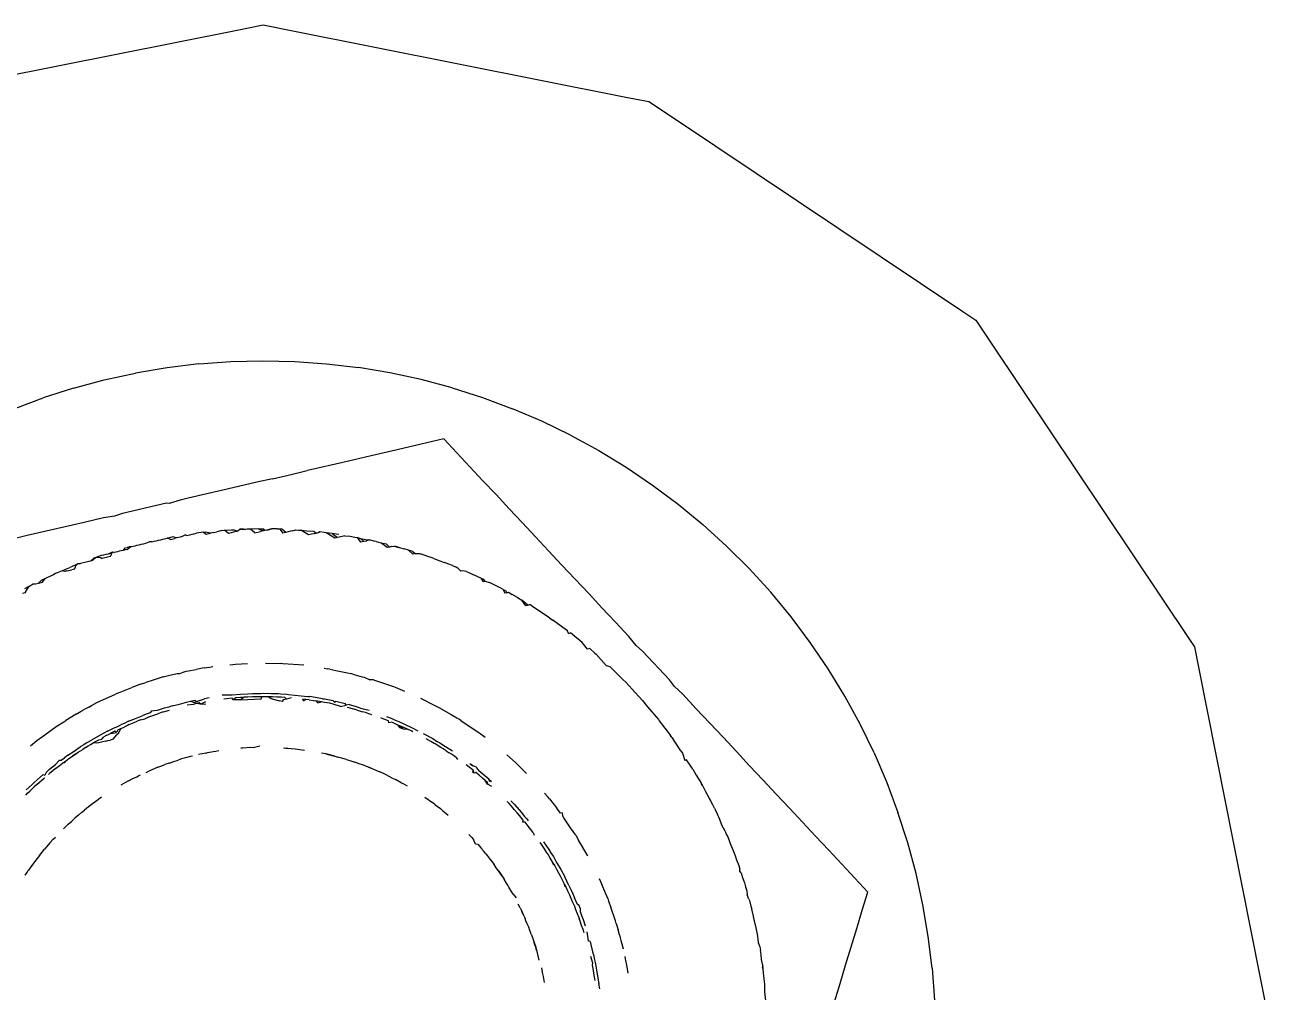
# Model space of a CAD drawing. Header units: millimetres. Extents: x 21 to 5427, y 20 to 4028.
# Drawn here: x 3271.84 to 3290.38, y 1678.9 to 1693.29 of the extents above; entities that cross this region are included whole.
import ezdxf

# ---------------------------------------------------------------- set-up
doc = ezdxf.new("R2010")
doc.units = ezdxf.units.MM

msp = doc.modelspace()

# ---------------------------------------------------------------- linework, layer by layer
for p, q in [((3274.97, 1693.212), (3275.383, 1693.294)), ((3275.383, 1693.294), (3275.796, 1693.212)), ((3269.985, 1692.22), (3274.97, 1693.212)), ((3275.796, 1693.212), (3280.781, 1692.22)), ((3280.781, 1692.22), (3281.123, 1692.152)), ((3281.123, 1692.152), (3281.502, 1691.899)), ((3281.502, 1691.899), (3285.782, 1689.04)), ((3285.782, 1689.04), (3285.99, 1688.901)), ((3285.99, 1688.901), (3286.228, 1688.543)), ((3286.228, 1688.543), (3289.168, 1684.144)), ((3274.424, 1688.248), (3273.952, 1688.191)), ((3274.424, 1688.248), (3274.899, 1688.282)), ((3274.899, 1688.282), (3275.375, 1688.294)), ((3275.375, 1688.294), (3275.851, 1688.283)), ((3275.851, 1688.283), (3276.325, 1688.249)), ((3276.325, 1688.249), (3276.798, 1688.193)), ((3273.017, 1688.01), (3273.482, 1688.112)), ((3273.952, 1688.191), (3273.482, 1688.112)), ((3277.267, 1688.115), (3276.798, 1688.193)), ((3277.733, 1688.014), (3277.267, 1688.115)), ((3272.558, 1687.887), (3272.105, 1687.741)), ((3272.558, 1687.887), (3273.017, 1688.01)), ((3278.193, 1687.891), (3277.733, 1688.014)), ((3278.193, 1687.891), (3278.646, 1687.747)), ((3271.659, 1687.575), (3272.105, 1687.741)), ((3278.646, 1687.747), (3279.092, 1687.581)), ((3279.53, 1687.394), (3279.092, 1687.581)), ((3279.958, 1687.186), (3279.53, 1687.394)), ((3278.071, 1687.132), (3277.734, 1687.054)), ((3278.458, 1686.718), (3278.071, 1687.132)), ((3279.958, 1687.186), (3280.376, 1686.958)), ((3277.376, 1686.97), (3276.99, 1686.881)), ((3277.734, 1687.054), (3277.376, 1686.97)), ((3280.376, 1686.958), (3280.783, 1686.711)), ((3276.566, 1686.782), (3276.087, 1686.671)), ((3276.99, 1686.881), (3276.566, 1686.782)), ((3275.52, 1686.539), (3275.818, 1686.608)), ((3275.818, 1686.608), (3276.036, 1686.659)), ((3276.087, 1686.671), (3276.036, 1686.659)), ((3278.653, 1686.509), (3278.458, 1686.718)), ((3280.783, 1686.711), (3281.177, 1686.445)), ((3275.182, 1686.461), (3274.78, 1686.367)), ((3275.289, 1686.485), (3275.182, 1686.461)), ((3275.52, 1686.539), (3275.289, 1686.485)), ((3278.847, 1686.303), (3278.653, 1686.509)), ((3281.177, 1686.445), (3281.558, 1686.16)), ((3274.144, 1686.219), (3273.982, 1686.17)), ((3274.267, 1686.248), (3274.144, 1686.219)), ((3274.542, 1686.312), (3274.267, 1686.248)), ((3274.717, 1686.353), (3274.542, 1686.312)), ((3274.78, 1686.367), (3274.717, 1686.353)), ((3279.043, 1686.092), (3278.847, 1686.303)), ((3273.287, 1686.02), (3273.167, 1685.981)), ((3273.944, 1686.173), (3273.287, 1686.02)), ((3273.982, 1686.17), (3273.944, 1686.173)), ((3279.237, 1685.885), (3279.043, 1686.092)), ((3281.558, 1686.16), (3281.925, 1685.857)), ((3272.719, 1685.888), (3272.435, 1685.822)), ((3273.003, 1685.954), (3272.719, 1685.888)), ((3273.167, 1685.981), (3273.003, 1685.954)), ((3279.436, 1685.673), (3279.237, 1685.885)), ((3281.925, 1685.857), (3282.278, 1685.537)), ((3271.869, 1685.691), (3271.587, 1685.625)), ((3272.152, 1685.756), (3271.869, 1685.691)), ((3272.435, 1685.822), (3272.152, 1685.756)), ((3273.886, 1685.637), (3273.953, 1685.656)), ((3273.985, 1685.66), (3273.953, 1685.656)), ((3274, 1685.635), (3273.953, 1685.656)), ((3274.039, 1685.672), (3273.985, 1685.66)), ((3274, 1685.635), (3274.062, 1685.65)), ((3274.091, 1685.657), (3274.039, 1685.672)), ((3274.091, 1685.657), (3274.062, 1685.65)), ((3274.12, 1685.663), (3274.091, 1685.657)), ((3274.148, 1685.67), (3274.12, 1685.663)), ((3274.174, 1685.676), (3274.148, 1685.67)), ((3274.223, 1685.704), (3274.174, 1685.676)), ((3274.223, 1685.704), (3274.247, 1685.693)), ((3274.247, 1685.693), (3274.289, 1685.702)), ((3274.289, 1685.702), (3274.325, 1685.711)), ((3274.325, 1685.711), (3274.388, 1685.726)), ((3274.325, 1685.711), (3274.355, 1685.718)), ((3274.355, 1685.718), (3274.388, 1685.726)), ((3274.46, 1685.736), (3274.388, 1685.726)), ((3274.494, 1685.741), (3274.46, 1685.736)), ((3274.494, 1685.741), (3274.524, 1685.745)), ((3274.494, 1685.741), (3274.532, 1685.713)), ((3274.595, 1685.727), (3274.524, 1685.745)), ((3274.532, 1685.713), (3274.595, 1685.727)), ((3274.623, 1685.734), (3274.595, 1685.727)), ((3274.649, 1685.74), (3274.623, 1685.734)), ((3274.649, 1685.74), (3274.694, 1685.75)), ((3274.767, 1685.769), (3274.694, 1685.75)), ((3274.767, 1685.769), (3274.806, 1685.772)), ((3274.806, 1685.772), (3274.91, 1685.778)), ((3274.863, 1685.725), (3274.806, 1685.772)), ((3274.903, 1685.734), (3274.863, 1685.725)), ((3274.94, 1685.743), (3274.903, 1685.734)), ((3274.91, 1685.778), (3274.946, 1685.776)), ((3275.006, 1685.758), (3274.94, 1685.743)), ((3274.946, 1685.776), (3275.006, 1685.758)), ((3275.04, 1685.786), (3275.006, 1685.758)), ((3275.09, 1685.788), (3275.04, 1685.786)), ((3275.04, 1685.786), (3275.116, 1685.784)), ((3275.116, 1685.784), (3275.09, 1685.788)), ((3275.141, 1685.79), (3275.116, 1685.784)), ((3275.192, 1685.79), (3275.141, 1685.79)), ((3275.314, 1685.794), (3275.192, 1685.79)), ((3275.259, 1685.734), (3275.192, 1685.79)), ((3275.259, 1685.734), (3275.341, 1685.753)), ((3275.314, 1685.794), (3275.374, 1685.794)), ((3275.314, 1685.794), (3275.376, 1685.761)), ((3275.407, 1685.769), (3275.341, 1685.753)), ((3275.407, 1685.769), (3275.374, 1685.794)), ((3275.407, 1685.769), (3275.376, 1685.761)), ((3275.435, 1685.775), (3275.407, 1685.769)), ((3275.503, 1685.791), (3275.435, 1685.775)), ((3275.435, 1685.775), (3275.477, 1685.785)), ((3275.477, 1685.785), (3275.503, 1685.791)), ((3275.541, 1685.791), (3275.503, 1685.791)), ((3275.588, 1685.791), (3275.541, 1685.791)), ((3275.657, 1685.789), (3275.588, 1685.791)), ((3275.588, 1685.791), (3275.629, 1685.789)), ((3275.629, 1685.789), (3275.675, 1685.73)), ((3275.718, 1685.74), (3275.657, 1685.789)), ((3275.718, 1685.74), (3275.675, 1685.73)), ((3275.755, 1685.749), (3275.718, 1685.74)), ((3275.815, 1685.763), (3275.755, 1685.749)), ((3275.788, 1685.756), (3275.755, 1685.749)), ((3275.815, 1685.763), (3275.788, 1685.756)), ((3275.815, 1685.763), (3275.862, 1685.779)), ((3275.862, 1685.779), (3275.909, 1685.775)), ((3275.909, 1685.775), (3275.941, 1685.773)), ((3275.941, 1685.773), (3276.031, 1685.765)), ((3276.058, 1685.701), (3275.941, 1685.773)), ((3276.031, 1685.765), (3276.135, 1685.756)), ((3276.102, 1685.711), (3276.058, 1685.701)), ((3276.14, 1685.72), (3276.102, 1685.711)), ((3276.135, 1685.756), (3276.172, 1685.727)), ((3276.172, 1685.727), (3276.14, 1685.72)), ((3276.172, 1685.727), (3276.224, 1685.747)), ((3276.198, 1685.733), (3276.172, 1685.727)), ((3276.224, 1685.747), (3276.198, 1685.733)), ((3276.287, 1685.737), (3276.224, 1685.747)), ((3276.318, 1685.733), (3276.287, 1685.737)), ((3276.407, 1685.724), (3276.318, 1685.733)), ((3276.447, 1685.655), (3276.318, 1685.733)), ((3276.466, 1685.714), (3276.407, 1685.724)), ((3276.407, 1685.724), (3276.49, 1685.665)), ((3276.49, 1685.665), (3276.447, 1685.655)), ((3276.505, 1685.71), (3276.466, 1685.714)), ((3276.556, 1685.68), (3276.49, 1685.665)), ((3276.597, 1685.69), (3276.556, 1685.68)), ((3276.597, 1685.69), (3276.678, 1685.681)), ((3276.678, 1685.681), (3276.744, 1685.669)), ((3276.744, 1685.669), (3276.785, 1685.662)), ((3276.785, 1685.662), (3276.832, 1685.651)), ((3276.837, 1685.593), (3276.785, 1685.662)), ((3276.832, 1685.651), (3276.862, 1685.646)), ((3276.878, 1685.602), (3276.832, 1685.651)), ((3276.862, 1685.646), (3276.91, 1685.635)), ((3279.63, 1685.465), (3279.436, 1685.673)), ((3273.239, 1685.458), (3273.213, 1685.452)), ((3273.267, 1685.465), (3273.239, 1685.458)), ((3273.296, 1685.472), (3273.267, 1685.465)), ((3273.296, 1685.472), (3273.328, 1685.512)), ((3273.325, 1685.479), (3273.296, 1685.472)), ((3273.356, 1685.486), (3273.325, 1685.479)), ((3273.328, 1685.512), (3273.356, 1685.513)), ((3273.41, 1685.53), (3273.356, 1685.513)), ((3273.356, 1685.486), (3273.41, 1685.53)), ((3273.41, 1685.53), (3273.447, 1685.535)), ((3273.447, 1685.535), (3273.474, 1685.541)), ((3273.474, 1685.541), (3273.503, 1685.548)), ((3273.503, 1685.548), (3273.534, 1685.555)), ((3273.534, 1685.555), (3273.567, 1685.562)), ((3273.567, 1685.562), (3273.6, 1685.57)), ((3273.6, 1685.57), (3273.635, 1685.578)), ((3273.635, 1685.578), (3273.685, 1685.599)), ((3273.722, 1685.599), (3273.685, 1685.599)), ((3273.722, 1685.599), (3273.757, 1685.607)), ((3273.757, 1685.607), (3273.791, 1685.615)), ((3273.791, 1685.615), (3273.824, 1685.622)), ((3273.824, 1685.622), (3273.856, 1685.63)), ((3273.856, 1685.63), (3273.886, 1685.637)), ((3276.878, 1685.602), (3276.837, 1685.593)), ((3276.912, 1685.61), (3276.878, 1685.602)), ((3276.91, 1685.635), (3276.947, 1685.629)), ((3276.947, 1685.629), (3276.912, 1685.61)), ((3276.947, 1685.629), (3276.973, 1685.629)), ((3276.973, 1685.629), (3277.036, 1685.608)), ((3277.063, 1685.604), (3277.036, 1685.608)), ((3277.063, 1685.604), (3277.135, 1685.585)), ((3277.135, 1685.585), (3277.213, 1685.567)), ((3277.226, 1685.513), (3277.135, 1685.585)), ((3277.213, 1685.567), (3277.263, 1685.522)), ((3277.263, 1685.522), (3277.226, 1685.513)), ((3277.292, 1685.528), (3277.263, 1685.522)), ((3277.292, 1685.528), (3277.338, 1685.535)), ((3277.406, 1685.515), (3277.338, 1685.535)), ((3277.338, 1685.535), (3277.379, 1685.522)), ((3277.379, 1685.522), (3277.406, 1685.515)), ((3277.406, 1685.515), (3277.478, 1685.496)), ((3277.546, 1685.474), (3277.478, 1685.496)), ((3277.611, 1685.456), (3277.546, 1685.474)), ((3277.546, 1685.474), (3277.61, 1685.416)), ((3279.829, 1685.252), (3279.63, 1685.465)), ((3282.278, 1685.537), (3282.615, 1685.201)), ((3272.603, 1685.26), (3272.63, 1685.276)), ((3272.63, 1685.276), (3272.664, 1685.279)), ((3272.784, 1685.307), (3272.664, 1685.279)), ((3272.812, 1685.313), (3272.784, 1685.307)), ((3272.868, 1685.36), (3272.812, 1685.313)), ((3272.843, 1685.32), (3272.812, 1685.313)), ((3272.843, 1685.32), (3272.896, 1685.37)), ((3272.868, 1685.36), (3272.896, 1685.37)), ((3272.896, 1685.37), (3272.976, 1685.402)), ((3272.896, 1685.37), (3272.958, 1685.366)), ((3272.958, 1685.366), (3272.984, 1685.353)), ((3272.976, 1685.402), (3273.008, 1685.405)), ((3273.024, 1685.362), (3272.984, 1685.353)), ((3273.008, 1685.405), (3273.046, 1685.414)), ((3273.065, 1685.372), (3273.024, 1685.362)), ((3273.046, 1685.414), (3273.079, 1685.421)), ((3273.108, 1685.382), (3273.065, 1685.372)), ((3273.079, 1685.421), (3273.138, 1685.45)), ((3273.079, 1685.421), (3273.118, 1685.43)), ((3273.108, 1685.382), (3273.138, 1685.45)), ((3273.118, 1685.43), (3273.138, 1685.45)), ((3273.138, 1685.45), (3273.163, 1685.441)), ((3273.213, 1685.452), (3273.163, 1685.441)), ((3277.642, 1685.423), (3277.61, 1685.416)), ((3277.611, 1685.456), (3277.642, 1685.423)), ((3277.642, 1685.423), (3277.709, 1685.423)), ((3277.709, 1685.423), (3277.739, 1685.414)), ((3277.83, 1685.382), (3277.739, 1685.414)), ((3277.88, 1685.366), (3277.83, 1685.382)), ((3277.919, 1685.351), (3277.88, 1685.366)), ((3277.919, 1685.351), (3277.959, 1685.337)), ((3277.959, 1685.337), (3277.998, 1685.323)), ((3277.998, 1685.323), (3278.025, 1685.31)), ((3278.025, 1685.31), (3278.074, 1685.293)), ((3278.104, 1685.282), (3278.074, 1685.293)), ((3278.146, 1685.267), (3278.104, 1685.282)), ((3272.137, 1685.055), (3272.25, 1685.107)), ((3272.25, 1685.107), (3272.291, 1685.132)), ((3272.291, 1685.132), (3272.341, 1685.149)), ((3272.387, 1685.169), (3272.341, 1685.149)), ((3272.387, 1685.169), (3272.454, 1685.199)), ((3272.429, 1685.159), (3272.387, 1685.169)), ((3272.461, 1685.167), (3272.429, 1685.159)), ((3272.454, 1685.199), (3272.503, 1685.217)), ((3272.461, 1685.167), (3272.533, 1685.183)), ((3272.529, 1685.229), (3272.503, 1685.217)), ((3272.603, 1685.26), (3272.529, 1685.229)), ((3272.573, 1685.193), (3272.533, 1685.183)), ((3272.573, 1685.193), (3272.603, 1685.26)), ((3278.198, 1685.245), (3278.146, 1685.267)), ((3278.198, 1685.245), (3278.253, 1685.223)), ((3278.278, 1685.209), (3278.253, 1685.223)), ((3278.324, 1685.162), (3278.278, 1685.209)), ((3278.35, 1685.168), (3278.324, 1685.162)), ((3278.408, 1685.157), (3278.35, 1685.168)), ((3278.408, 1685.157), (3278.454, 1685.136)), ((3278.454, 1685.136), (3278.504, 1685.114)), ((3278.621, 1685.058), (3278.504, 1685.114)), ((3280.025, 1685.042), (3279.829, 1685.252)), ((3282.935, 1684.849), (3282.615, 1685.201)), ((3271.893, 1684.932), (3271.831, 1684.9)), ((3271.841, 1684.839), (3271.893, 1684.932)), ((3271.893, 1684.932), (3271.959, 1684.972)), ((3271.959, 1684.972), (3271.995, 1684.976)), ((3271.995, 1684.976), (3272.038, 1684.986)), ((3272.038, 1684.986), (3272.084, 1685.029)), ((3272.038, 1684.986), (3272.096, 1684.999)), ((3272.084, 1685.029), (3272.137, 1685.055)), ((3272.096, 1684.999), (3272.137, 1685.055)), ((3278.665, 1685.038), (3278.621, 1685.058)), ((3278.621, 1685.058), (3278.655, 1685.006)), ((3278.683, 1685.013), (3278.655, 1685.006)), ((3278.683, 1685.013), (3278.665, 1685.038)), ((3278.683, 1685.013), (3278.751, 1684.995)), ((3278.839, 1684.949), (3278.751, 1684.995)), ((3278.918, 1684.909), (3278.839, 1684.949)), ((3278.955, 1684.888), (3278.918, 1684.909)), ((3280.226, 1684.828), (3280.025, 1685.042)), ((3271.841, 1684.839), (3271.799, 1684.829)), ((3278.955, 1684.888), (3278.994, 1684.868)), ((3278.955, 1684.888), (3278.978, 1684.835)), ((3279.007, 1684.842), (3278.978, 1684.835)), ((3278.994, 1684.868), (3279.007, 1684.842)), ((3279.007, 1684.842), (3279.033, 1684.851)), ((3279.033, 1684.851), (3279.085, 1684.816)), ((3279.166, 1684.77), (3279.085, 1684.816)), ((3279.166, 1684.77), (3279.231, 1684.732)), ((3279.323, 1684.654), (3279.231, 1684.732)), ((3279.292, 1684.647), (3279.231, 1684.732)), ((3280.423, 1684.617), (3280.226, 1684.828)), ((3283.239, 1684.482), (3282.935, 1684.849)), ((3279.323, 1684.654), (3279.292, 1684.647)), ((3279.323, 1684.654), (3279.351, 1684.664)), ((3279.408, 1684.622), (3279.351, 1684.664)), ((3279.464, 1684.587), (3279.408, 1684.622)), ((3279.561, 1684.521), (3279.464, 1684.587)), ((3280.623, 1684.403), (3280.423, 1684.617)), ((3279.645, 1684.466), (3279.561, 1684.521)), ((3279.645, 1684.466), (3279.691, 1684.433)), ((3279.645, 1684.466), (3279.667, 1684.449)), ((3279.667, 1684.449), (3279.691, 1684.433)), ((3279.789, 1684.362), (3279.691, 1684.433)), ((3279.875, 1684.3), (3279.789, 1684.362)), ((3280.824, 1684.188), (3280.623, 1684.403)), ((3283.524, 1684.101), (3283.239, 1684.482)), ((3279.912, 1684.272), (3279.875, 1684.3)), ((3279.926, 1684.235), (3279.912, 1684.272)), ((3279.926, 1684.235), (3279.956, 1684.245)), ((3280.018, 1684.189), (3279.956, 1684.245)), ((3280.099, 1684.126), (3280.018, 1684.189)), ((3280.932, 1684.057), (3280.824, 1684.188)), ((3280.128, 1684.103), (3280.099, 1684.126)), ((3280.211, 1684.003), (3280.128, 1684.103)), ((3280.242, 1684.013), (3280.211, 1684.003)), ((3280.242, 1684.013), (3280.317, 1683.943)), ((3280.932, 1684.057), (3281.025, 1683.973)), ((3281.427, 1683.543), (3281.025, 1683.973)), ((3283.791, 1683.707), (3283.524, 1684.101)), ((3289.168, 1684.144), (3289.241, 1684.034)), ((3289.241, 1684.034), (3289.301, 1683.734)), ((3275.417, 1683.791), (3275.635, 1683.788)), ((3275.672, 1683.785), (3275.635, 1683.788)), ((3280.317, 1683.943), (3280.336, 1683.925)), ((3280.336, 1683.925), (3280.485, 1683.758)), ((3273.891, 1683.588), (3273.992, 1683.613)), ((3273.992, 1683.613), (3274.099, 1683.639)), ((3274.099, 1683.639), (3274.139, 1683.638)), ((3274.139, 1683.638), (3274.189, 1683.661)), ((3274.189, 1683.661), (3274.233, 1683.672)), ((3274.233, 1683.672), (3274.27, 1683.679)), ((3274.27, 1683.679), (3274.384, 1683.7)), ((3274.503, 1683.721), (3274.384, 1683.7)), ((3274.503, 1683.721), (3274.58, 1683.735)), ((3274.58, 1683.735), (3274.633, 1683.741)), ((3274.887, 1683.77), (3274.93, 1683.775)), ((3274.93, 1683.775), (3274.968, 1683.777)), ((3274.968, 1683.777), (3275.148, 1683.786)), ((3275.984, 1683.761), (3275.672, 1683.785)), ((3276.291, 1683.717), (3276.335, 1683.711)), ((3276.373, 1683.703), (3276.335, 1683.711)), ((3276.373, 1683.703), (3276.464, 1683.684)), ((3276.464, 1683.684), (3276.636, 1683.648)), ((3276.636, 1683.648), (3276.681, 1683.639)), ((3276.717, 1683.629), (3276.681, 1683.639)), ((3276.717, 1683.629), (3276.857, 1683.59)), ((3280.485, 1683.758), (3280.539, 1683.741)), ((3280.539, 1683.741), (3280.734, 1683.549)), ((3284.039, 1683.301), (3283.791, 1683.707)), ((3289.301, 1683.734), (3290.383, 1678.294)), ((3273.226, 1683.353), (3273.426, 1683.431)), ((3273.468, 1683.448), (3273.426, 1683.431)), ((3273.555, 1683.481), (3273.468, 1683.448)), ((3273.555, 1683.481), (3273.635, 1683.507)), ((3273.759, 1683.546), (3273.635, 1683.507)), ((3273.891, 1683.588), (3273.759, 1683.546)), ((3276.857, 1683.59), (3276.886, 1683.582)), ((3276.886, 1683.582), (3276.968, 1683.547)), ((3277.02, 1683.545), (3276.968, 1683.547)), ((3277.056, 1683.532), (3277.02, 1683.545)), ((3277.223, 1683.474), (3277.056, 1683.532)), ((3277.324, 1683.439), (3277.223, 1683.474)), ((3277.353, 1683.429), (3277.324, 1683.439)), ((3277.491, 1683.371), (3277.353, 1683.429)), ((3280.734, 1683.549), (3280.78, 1683.509)), ((3280.923, 1683.35), (3280.78, 1683.509)), ((3281.504, 1683.445), (3281.427, 1683.543)), ((3281.628, 1683.329), (3281.504, 1683.445)), ((3272.906, 1683.205), (3273.181, 1683.333)), ((3273.226, 1683.353), (3273.181, 1683.333)), ((3274.301, 1683.225), (3274.362, 1683.24)), ((3274.362, 1683.24), (3274.391, 1683.22)), ((3274.391, 1683.22), (3274.508, 1683.262)), ((3274.578, 1683.279), (3274.508, 1683.262)), ((3274.773, 1683.323), (3274.92, 1683.323)), ((3274.835, 1683.263), (3274.794, 1683.259)), ((3274.921, 1683.273), (3274.835, 1683.263)), ((3274.92, 1683.323), (3275.044, 1683.333)), ((3274.932, 1683.249), (3274.921, 1683.273)), ((3274.972, 1683.277), (3274.932, 1683.249)), ((3275.045, 1683.249), (3274.932, 1683.249)), ((3275.045, 1683.282), (3274.972, 1683.277)), ((3275.044, 1683.333), (3275.154, 1683.336)), ((3275.103, 1683.286), (3275.045, 1683.249)), ((3275.074, 1683.284), (3275.045, 1683.282)), ((3275.045, 1683.249), (3275.351, 1683.264)), ((3275.103, 1683.286), (3275.074, 1683.284)), ((3275.155, 1683.289), (3275.103, 1683.286)), ((3275.129, 1683.287), (3275.103, 1683.286)), ((3275.155, 1683.289), (3275.129, 1683.287)), ((3275.154, 1683.336), (3275.224, 1683.34)), ((3275.221, 1683.291), (3275.155, 1683.289)), ((3275.286, 1683.293), (3275.221, 1683.291)), ((3275.224, 1683.34), (3275.265, 1683.343)), ((3275.265, 1683.343), (3275.342, 1683.342)), ((3275.337, 1683.294), (3275.286, 1683.293)), ((3275.363, 1683.29), (3275.337, 1683.294)), ((3275.342, 1683.342), (3275.389, 1683.344)), ((3275.351, 1683.264), (3275.363, 1683.29)), ((3275.395, 1683.293), (3275.363, 1683.29)), ((3275.389, 1683.344), (3275.499, 1683.34)), ((3275.468, 1683.293), (3275.395, 1683.293)), ((3275.52, 1683.292), (3275.468, 1683.293)), ((3275.468, 1683.293), (3275.5, 1683.266)), ((3275.499, 1683.34), (3275.609, 1683.339)), ((3275.5, 1683.266), (3275.619, 1683.234)), ((3275.586, 1683.289), (3275.52, 1683.292)), ((3275.614, 1683.288), (3275.586, 1683.289)), ((3275.609, 1683.339), (3275.637, 1683.335)), ((3275.651, 1683.287), (3275.614, 1683.288)), ((3275.663, 1683.224), (3275.619, 1683.234)), ((3275.637, 1683.335), (3275.734, 1683.332)), ((3275.702, 1683.284), (3275.651, 1683.287)), ((3275.678, 1683.247), (3275.663, 1683.224)), ((3275.73, 1683.259), (3275.678, 1683.247)), ((3275.73, 1683.259), (3275.702, 1683.284)), ((3275.8, 1683.276), (3275.73, 1683.259)), ((3275.734, 1683.332), (3275.76, 1683.326)), ((3275.76, 1683.326), (3275.945, 1683.309)), ((3275.945, 1683.309), (3276.047, 1683.295)), ((3276.015, 1683.254), (3275.97, 1683.259)), ((3275.982, 1683.234), (3275.97, 1683.259)), ((3275.982, 1683.234), (3276.015, 1683.254)), ((3276.066, 1683.247), (3276.015, 1683.254)), ((3276.047, 1683.295), (3276.077, 1683.296)), ((3276.066, 1683.247), (3276.131, 1683.237)), ((3276.265, 1683.263), (3276.077, 1683.296)), ((3276.131, 1683.237), (3276.167, 1683.232)), ((3276.195, 1683.228), (3276.167, 1683.232)), ((3276.167, 1683.232), (3276.197, 1683.201)), ((3276.265, 1683.263), (3276.294, 1683.261)), ((3276.294, 1683.261), (3276.416, 1683.237)), ((3276.447, 1683.208), (3276.416, 1683.237)), ((3277.723, 1683.27), (3277.936, 1683.164)), ((3280.923, 1683.35), (3281.029, 1683.238)), ((3281.029, 1683.238), (3281.104, 1683.144)), ((3281.828, 1683.115), (3281.628, 1683.329)), ((3284.268, 1682.884), (3284.039, 1683.301)), ((3272.597, 1683.036), (3272.672, 1683.077)), ((3272.672, 1683.077), (3272.717, 1683.102)), ((3272.785, 1683.139), (3272.717, 1683.102)), ((3272.785, 1683.139), (3272.826, 1683.161)), ((3272.826, 1683.161), (3272.906, 1683.205)), ((3273.698, 1683.054), (3273.64, 1683.032)), ((3273.712, 1683.077), (3273.698, 1683.054)), ((3273.802, 1683.088), (3273.712, 1683.077)), ((3273.786, 1683.031), (3273.85, 1683.053)), ((3273.907, 1683.123), (3273.802, 1683.088)), ((3273.899, 1683.069), (3273.85, 1683.053)), ((3273.899, 1683.069), (3273.986, 1683.094)), ((3273.977, 1683.138), (3273.907, 1683.123)), ((3274.026, 1683.158), (3273.977, 1683.138)), ((3274.026, 1683.158), (3274.134, 1683.184)), ((3274.134, 1683.184), (3274.203, 1683.203)), ((3274.203, 1683.203), (3274.24, 1683.213)), ((3274.24, 1683.213), (3274.301, 1683.225)), ((3274.344, 1683.176), (3274.25, 1683.169)), ((3274.301, 1683.225), (3274.352, 1683.206)), ((3274.379, 1683.192), (3274.344, 1683.176)), ((3274.352, 1683.206), (3274.391, 1683.22)), ((3274.43, 1683.202), (3274.379, 1683.192)), ((3274.454, 1683.183), (3274.379, 1683.192)), ((3274.454, 1683.183), (3274.43, 1683.202)), ((3274.521, 1683.218), (3274.454, 1683.183)), ((3274.454, 1683.183), (3274.529, 1683.188)), ((3276.246, 1683.219), (3276.195, 1683.228)), ((3276.197, 1683.201), (3276.246, 1683.219)), ((3276.295, 1683.206), (3276.246, 1683.219)), ((3276.375, 1683.195), (3276.295, 1683.206)), ((3276.425, 1683.184), (3276.375, 1683.195)), ((3276.53, 1683.147), (3276.425, 1683.184)), ((3276.447, 1683.208), (3276.465, 1683.225)), ((3276.465, 1683.225), (3276.604, 1683.191)), ((3276.53, 1683.147), (3276.617, 1683.168)), ((3276.617, 1683.168), (3276.604, 1683.191)), ((3276.66, 1683.178), (3276.617, 1683.168)), ((3276.73, 1683.109), (3276.635, 1683.134)), ((3276.66, 1683.178), (3276.751, 1683.155)), ((3276.755, 1683.102), (3276.73, 1683.109)), ((3276.78, 1683.095), (3276.73, 1683.109)), ((3276.751, 1683.155), (3276.852, 1683.116)), ((3276.78, 1683.095), (3276.755, 1683.102)), ((3276.78, 1683.095), (3276.832, 1683.079)), ((3276.832, 1683.079), (3276.862, 1683.07)), ((3276.852, 1683.116), (3276.959, 1683.092)), ((3276.905, 1683.057), (3276.862, 1683.07)), ((3276.954, 1683.041), (3276.905, 1683.057)), ((3277.936, 1683.164), (3277.994, 1683.135)), ((3277.994, 1683.135), (3278.178, 1683.028)), ((3281.104, 1683.144), (3281.265, 1682.955)), ((3282.027, 1682.902), (3281.828, 1683.115)), ((3272.299, 1682.848), (3272.412, 1682.919)), ((3272.412, 1682.919), (3272.442, 1682.938)), ((3272.597, 1683.036), (3272.442, 1682.938)), ((3273.194, 1682.842), (3273.263, 1682.877)), ((3273.32, 1682.902), (3273.263, 1682.877)), ((3273.377, 1682.928), (3273.32, 1682.902)), ((3273.338, 1682.857), (3273.385, 1682.878)), ((3273.362, 1682.867), (3273.338, 1682.857)), ((3273.385, 1682.878), (3273.362, 1682.867)), ((3273.377, 1682.928), (3273.455, 1682.958)), ((3273.385, 1682.878), (3273.46, 1682.908)), ((3273.455, 1682.958), (3273.479, 1682.968)), ((3273.46, 1682.908), (3273.506, 1682.928)), ((3273.479, 1682.968), (3273.581, 1683.011)), ((3273.554, 1682.947), (3273.506, 1682.928)), ((3273.554, 1682.947), (3273.62, 1682.962)), ((3273.64, 1683.032), (3273.581, 1683.011)), ((3273.62, 1682.962), (3273.677, 1682.994)), ((3273.677, 1682.994), (3273.725, 1683.011)), ((3273.725, 1683.011), (3273.786, 1683.031)), ((3276.997, 1683.026), (3276.954, 1683.041)), ((3277.179, 1682.96), (3277.132, 1682.978)), ((3277.249, 1682.933), (3277.179, 1682.96)), ((3277.215, 1682.998), (3277.286, 1682.972)), ((3277.252, 1682.906), (3277.249, 1682.933)), ((3277.296, 1682.913), (3277.252, 1682.906)), ((3277.286, 1682.972), (3277.344, 1682.946)), ((3277.356, 1682.887), (3277.296, 1682.913)), ((3277.344, 1682.946), (3277.401, 1682.923)), ((3277.388, 1682.869), (3277.356, 1682.887)), ((3277.417, 1682.862), (3277.388, 1682.869)), ((3277.388, 1682.869), (3277.408, 1682.834)), ((3277.401, 1682.923), (3277.485, 1682.883)), ((3277.464, 1682.841), (3277.417, 1682.862)), ((3277.464, 1682.813), (3277.417, 1682.862)), ((3277.485, 1682.883), (3277.601, 1682.831)), ((3278.178, 1683.028), (3278.264, 1682.978)), ((3278.264, 1682.978), (3278.299, 1682.958)), ((3278.33, 1682.936), (3278.299, 1682.958)), ((3278.33, 1682.936), (3278.591, 1682.761)), ((3281.265, 1682.955), (3281.277, 1682.932)), ((3281.277, 1682.932), (3281.442, 1682.714)), ((3282.226, 1682.689), (3282.027, 1682.902)), ((3284.476, 1682.456), (3284.268, 1682.884)), ((3272.013, 1682.641), (3272.096, 1682.701)), ((3272.096, 1682.701), (3272.187, 1682.767)), ((3272.187, 1682.767), (3272.224, 1682.794)), ((3272.224, 1682.794), (3272.299, 1682.848)), ((3272.955, 1682.722), (3272.828, 1682.647)), ((3273.011, 1682.75), (3272.955, 1682.722)), ((3272.978, 1682.663), (3273.011, 1682.695)), ((3273.065, 1682.781), (3273.011, 1682.75)), ((3273.056, 1682.72), (3273.011, 1682.695)), ((3273.056, 1682.72), (3273.08, 1682.732)), ((3273.065, 1682.781), (3273.165, 1682.828)), ((3273.08, 1682.732), (3273.115, 1682.749)), ((3273.173, 1682.779), (3273.115, 1682.749)), ((3273.115, 1682.749), (3273.146, 1682.752)), ((3273.146, 1682.752), (3273.199, 1682.763)), ((3273.15, 1682.66), (3273.201, 1682.726)), ((3273.165, 1682.828), (3273.194, 1682.842)), ((3273.199, 1682.763), (3273.173, 1682.779)), ((3273.219, 1682.802), (3273.199, 1682.763)), ((3273.227, 1682.746), (3273.201, 1682.726)), ((3273.219, 1682.802), (3273.262, 1682.821)), ((3273.227, 1682.746), (3273.262, 1682.821)), ((3273.262, 1682.821), (3273.301, 1682.833)), ((3273.301, 1682.833), (3273.338, 1682.857)), ((3277.408, 1682.834), (3277.464, 1682.813)), ((3277.527, 1682.811), (3277.464, 1682.841)), ((3277.464, 1682.813), (3277.527, 1682.811)), ((3277.582, 1682.784), (3277.527, 1682.811)), ((3277.61, 1682.77), (3277.582, 1682.784)), ((3277.601, 1682.831), (3277.683, 1682.787)), ((3277.761, 1682.746), (3277.905, 1682.669)), ((3278.591, 1682.761), (3278.683, 1682.691)), ((3281.462, 1682.687), (3281.442, 1682.714)), ((3281.462, 1682.687), (3281.486, 1682.661)), ((3282.425, 1682.477), (3282.226, 1682.689)), ((3271.916, 1682.56), (3272.013, 1682.641)), ((3272.568, 1682.483), (3272.59, 1682.499)), ((3272.59, 1682.499), (3272.659, 1682.546)), ((3272.713, 1682.578), (3272.659, 1682.546)), ((3272.661, 1682.487), (3272.696, 1682.51)), ((3272.739, 1682.538), (3272.696, 1682.51)), ((3272.764, 1682.612), (3272.713, 1682.578)), ((3272.739, 1682.538), (3272.778, 1682.561)), ((3272.764, 1682.612), (3272.828, 1682.647)), ((3272.778, 1682.561), (3272.812, 1682.581)), ((3272.812, 1682.581), (3272.852, 1682.606)), ((3272.852, 1682.606), (3272.896, 1682.632)), ((3272.895, 1682.601), (3272.852, 1682.606)), ((3272.934, 1682.609), (3272.895, 1682.601)), ((3272.896, 1682.632), (3272.933, 1682.652)), ((3272.933, 1682.652), (3272.978, 1682.663)), ((3272.993, 1682.623), (3272.934, 1682.609)), ((3273.038, 1682.634), (3272.993, 1682.623)), ((3273.038, 1682.634), (3273.069, 1682.641)), ((3273.069, 1682.641), (3273.105, 1682.649)), ((3273.15, 1682.66), (3273.105, 1682.649)), ((3274.678, 1682.485), (3274.719, 1682.491)), ((3275.049, 1682.531), (3275.075, 1682.533)), ((3275.075, 1682.533), (3275.198, 1682.54)), ((3275.198, 1682.54), (3275.233, 1682.537)), ((3275.233, 1682.537), (3275.331, 1682.56)), ((3275.684, 1682.533), (3275.721, 1682.53)), ((3275.721, 1682.53), (3275.749, 1682.527)), ((3275.749, 1682.527), (3275.859, 1682.517)), ((3275.859, 1682.517), (3275.994, 1682.5)), ((3277.879, 1682.626), (3277.805, 1682.668)), ((3277.904, 1682.612), (3277.879, 1682.626)), ((3277.926, 1682.599), (3277.904, 1682.612)), ((3277.949, 1682.586), (3277.904, 1682.612)), ((3277.905, 1682.669), (3277.963, 1682.633)), ((3277.949, 1682.586), (3277.926, 1682.599)), ((3278.003, 1682.551), (3277.949, 1682.586)), ((3277.98, 1682.566), (3277.949, 1682.586)), ((3277.963, 1682.633), (3278.012, 1682.606)), ((3278.003, 1682.551), (3277.98, 1682.566)), ((3278.026, 1682.538), (3278.003, 1682.551)), ((3278.012, 1682.606), (3278.093, 1682.554)), ((3278.06, 1682.517), (3278.026, 1682.538)), ((3278.104, 1682.489), (3278.06, 1682.517)), ((3278.093, 1682.554), (3278.198, 1682.487)), ((3278.104, 1682.489), (3278.148, 1682.46)), ((3281.522, 1682.6), (3281.486, 1682.661)), ((3281.6, 1682.489), (3281.522, 1682.6)), ((3281.6, 1682.489), (3281.624, 1682.454)), ((3272.289, 1682.282), (3272.348, 1682.35)), ((3272.348, 1682.35), (3272.375, 1682.35)), ((3272.375, 1682.35), (3272.426, 1682.385)), ((3272.395, 1682.303), (3272.437, 1682.334)), ((3272.421, 1682.308), (3272.395, 1682.303)), ((3272.437, 1682.334), (3272.421, 1682.308)), ((3272.476, 1682.423), (3272.426, 1682.385)), ((3272.437, 1682.334), (3272.491, 1682.372)), ((3272.476, 1682.423), (3272.568, 1682.483)), ((3272.491, 1682.372), (3272.544, 1682.409)), ((3272.544, 1682.409), (3272.586, 1682.438)), ((3272.565, 1682.424), (3272.544, 1682.409)), ((3272.586, 1682.438), (3272.565, 1682.424)), ((3272.586, 1682.438), (3272.629, 1682.466)), ((3272.629, 1682.466), (3272.661, 1682.487)), ((3273.982, 1682.305), (3273.92, 1682.284)), ((3273.982, 1682.305), (3274.051, 1682.33)), ((3274.051, 1682.33), (3274.114, 1682.35)), ((3274.168, 1682.367), (3274.114, 1682.35)), ((3274.227, 1682.382), (3274.168, 1682.367)), ((3274.302, 1682.404), (3274.227, 1682.382)), ((3274.327, 1682.408), (3274.302, 1682.404)), ((3274.529, 1682.454), (3274.421, 1682.434)), ((3274.529, 1682.454), (3274.557, 1682.463)), ((3274.557, 1682.463), (3274.638, 1682.477)), ((3274.638, 1682.477), (3274.678, 1682.485)), ((3276.312, 1682.441), (3276.247, 1682.453)), ((3276.312, 1682.441), (3276.345, 1682.433)), ((3276.375, 1682.427), (3276.312, 1682.441)), ((3276.345, 1682.433), (3276.375, 1682.427)), ((3276.375, 1682.427), (3276.403, 1682.417)), ((3276.446, 1682.407), (3276.375, 1682.427)), ((3276.403, 1682.417), (3276.446, 1682.407)), ((3276.446, 1682.407), (3276.494, 1682.396)), ((3276.568, 1682.374), (3276.494, 1682.396)), ((3276.62, 1682.36), (3276.568, 1682.374)), ((3276.62, 1682.36), (3276.671, 1682.342)), ((3276.671, 1682.342), (3276.715, 1682.328)), ((3276.715, 1682.328), (3276.744, 1682.32)), ((3276.811, 1682.295), (3276.744, 1682.32)), ((3278.183, 1682.436), (3278.148, 1682.46)), ((3278.213, 1682.416), (3278.183, 1682.436)), ((3278.255, 1682.387), (3278.213, 1682.416)), ((3278.255, 1682.387), (3278.276, 1682.361)), ((3279.006, 1682.428), (3279.136, 1682.314)), ((3279.232, 1682.219), (3279.136, 1682.314)), ((3281.624, 1682.454), (3281.656, 1682.346)), ((3281.681, 1682.352), (3281.656, 1682.346)), ((3281.749, 1682.26), (3281.681, 1682.352)), ((3282.622, 1682.265), (3282.425, 1682.477)), ((3284.476, 1682.456), (3284.664, 1682.018)), ((3271.972, 1682.014), (3272.105, 1682.135)), ((3272.105, 1682.135), (3272.132, 1682.125)), ((3272.149, 1682.165), (3272.132, 1682.125)), ((3272.149, 1682.165), (3272.201, 1682.215)), ((3272.187, 1682.138), (3272.208, 1682.154)), ((3272.201, 1682.215), (3272.289, 1682.282)), ((3272.251, 1682.191), (3272.208, 1682.154)), ((3272.291, 1682.223), (3272.251, 1682.191)), ((3272.291, 1682.223), (3272.343, 1682.263)), ((3272.343, 1682.263), (3272.395, 1682.303)), ((3273.551, 1682.128), (3273.524, 1682.116)), ((3273.639, 1682.166), (3273.677, 1682.186)), ((3273.76, 1682.22), (3273.677, 1682.186)), ((3273.815, 1682.244), (3273.76, 1682.22)), ((3273.815, 1682.244), (3273.859, 1682.26)), ((3273.859, 1682.26), (3273.92, 1682.284)), ((3276.875, 1682.273), (3276.811, 1682.295)), ((3276.92, 1682.256), (3276.875, 1682.273)), ((3276.95, 1682.243), (3276.92, 1682.256)), ((3276.99, 1682.229), (3276.92, 1682.256)), ((3276.95, 1682.243), (3276.99, 1682.229)), ((3276.99, 1682.229), (3277.058, 1682.198)), ((3277.058, 1682.198), (3277.117, 1682.174)), ((3277.172, 1682.148), (3277.117, 1682.174)), ((3277.212, 1682.13), (3277.172, 1682.148)), ((3277.303, 1682.083), (3277.212, 1682.13)), ((3278.448, 1682.243), (3278.402, 1682.279)), ((3278.506, 1682.199), (3278.448, 1682.243)), ((3278.456, 1682.3), (3278.477, 1682.285)), ((3278.456, 1682.3), (3278.503, 1682.264)), ((3278.503, 1682.264), (3278.477, 1682.285)), ((3278.502, 1682.172), (3278.506, 1682.199)), ((3278.524, 1682.153), (3278.502, 1682.172)), ((3278.549, 1682.249), (3278.503, 1682.264)), ((3278.524, 1682.153), (3278.506, 1682.199)), ((3278.546, 1682.166), (3278.524, 1682.153)), ((3278.597, 1682.124), (3278.546, 1682.166)), ((3278.549, 1682.249), (3278.575, 1682.208)), ((3278.575, 1682.208), (3278.593, 1682.189)), ((3278.742, 1682.065), (3278.593, 1682.189)), ((3278.647, 1682.082), (3278.597, 1682.124)), ((3279.232, 1682.219), (3279.3, 1682.151)), ((3281.777, 1682.215), (3281.749, 1682.26)), ((3281.777, 1682.215), (3281.828, 1682.127)), ((3281.828, 1682.127), (3281.871, 1682.054)), ((3282.82, 1682.055), (3282.622, 1682.265)), ((3271.941, 1681.989), (3271.853, 1681.905)), ((3271.939, 1681.917), (3271.975, 1681.952)), ((3271.941, 1681.989), (3271.972, 1682.014)), ((3272.012, 1681.987), (3271.975, 1681.952)), ((3272.012, 1681.987), (3272.125, 1682.086)), ((3273.332, 1682.016), (3273.265, 1681.978)), ((3273.378, 1682.04), (3273.332, 1682.016)), ((3273.378, 1682.04), (3273.44, 1682.074)), ((3273.44, 1682.074), (3273.499, 1682.102)), ((3273.499, 1682.102), (3273.524, 1682.116)), ((3277.303, 1682.083), (3277.353, 1682.06)), ((3277.437, 1682.012), (3277.353, 1682.06)), ((3277.437, 1682.012), (3277.461, 1682.001)), ((3277.493, 1681.983), (3277.461, 1682.001)), ((3277.531, 1681.96), (3277.493, 1681.983)), ((3278.685, 1682.048), (3278.647, 1682.082)), ((3278.722, 1681.994), (3278.685, 1682.048)), ((3278.685, 1682.048), (3278.713, 1682.024)), ((3278.713, 1682.024), (3278.722, 1681.994)), ((3278.787, 1681.955), (3278.722, 1681.994)), ((3278.742, 1682.065), (3278.779, 1682.03)), ((3278.754, 1682.024), (3278.742, 1682.065)), ((3281.871, 1682.054), (3281.889, 1682.025)), ((3281.889, 1682.025), (3281.92, 1681.97)), ((3281.904, 1681.998), (3281.889, 1682.025)), ((3281.92, 1681.97), (3281.904, 1681.998)), ((3281.92, 1681.97), (3281.967, 1681.883)), ((3283.016, 1681.844), (3282.82, 1682.055)), ((3284.664, 1682.018), (3284.83, 1681.572)), ((3271.848, 1681.829), (3271.88, 1681.861)), ((3271.88, 1681.861), (3271.909, 1681.886)), ((3271.909, 1681.886), (3271.939, 1681.917)), ((3272.975, 1681.796), (3272.89, 1681.736)), ((3277.785, 1681.799), (3277.901, 1681.718)), ((3279.567, 1681.86), (3279.62, 1681.801)), ((3279.643, 1681.772), (3279.62, 1681.801)), ((3279.643, 1681.772), (3279.751, 1681.632)), ((3281.967, 1681.883), (3282.021, 1681.784)), ((3282.021, 1681.784), (3282.055, 1681.72)), ((3282.04, 1681.747), (3282.021, 1681.784)), ((3282.055, 1681.72), (3282.04, 1681.747)), ((3283.213, 1681.634), (3283.016, 1681.844)), ((3272.683, 1681.576), (3272.633, 1681.532)), ((3272.683, 1681.576), (3272.72, 1681.606)), ((3272.779, 1681.653), (3272.72, 1681.606)), ((3272.746, 1681.626), (3272.72, 1681.606)), ((3272.779, 1681.653), (3272.746, 1681.626)), ((3272.84, 1681.697), (3272.779, 1681.653)), ((3272.89, 1681.736), (3272.84, 1681.697)), ((3277.943, 1681.684), (3277.901, 1681.718)), ((3277.943, 1681.684), (3278.02, 1681.627)), ((3278.056, 1681.596), (3278.02, 1681.627)), ((3278.056, 1681.596), (3278.107, 1681.556)), ((3279.041, 1681.702), (3279.013, 1681.732)), ((3279.076, 1681.665), (3279.041, 1681.702)), ((3279.067, 1681.744), (3279.115, 1681.692)), ((3279.119, 1681.616), (3279.076, 1681.665)), ((3279.115, 1681.692), (3279.225, 1681.572)), ((3279.163, 1681.567), (3279.119, 1681.616)), ((3279.18, 1681.547), (3279.163, 1681.567)), ((3279.197, 1681.527), (3279.163, 1681.567)), ((3279.225, 1681.572), (3279.268, 1681.517)), ((3279.79, 1681.581), (3279.751, 1681.632)), ((3279.809, 1681.558), (3279.79, 1681.581)), ((3279.833, 1681.563), (3279.809, 1681.558)), ((3279.833, 1681.563), (3279.836, 1681.523)), ((3282.072, 1681.683), (3282.055, 1681.72)), ((3282.097, 1681.634), (3282.072, 1681.683)), ((3282.097, 1681.634), (3282.144, 1681.54)), ((3283.408, 1681.425), (3283.213, 1681.634)), ((3284.976, 1681.119), (3284.83, 1681.572)), ((3272.409, 1681.326), (3272.48, 1681.398)), ((3272.48, 1681.398), (3272.531, 1681.442)), ((3272.577, 1681.486), (3272.531, 1681.442)), ((3272.531, 1681.442), (3272.559, 1681.467)), ((3272.559, 1681.467), (3272.577, 1681.486)), ((3272.633, 1681.532), (3272.577, 1681.486)), ((3278.107, 1681.556), (3278.136, 1681.528)), ((3279.197, 1681.527), (3279.18, 1681.547)), ((3279.253, 1681.458), (3279.197, 1681.527)), ((3279.248, 1681.427), (3279.253, 1681.458)), ((3279.28, 1681.426), (3279.248, 1681.427)), ((3279.268, 1681.517), (3279.304, 1681.476)), ((3279.312, 1681.386), (3279.28, 1681.426)), ((3279.304, 1681.476), (3279.325, 1681.445)), ((3279.399, 1681.272), (3279.312, 1681.386)), ((3279.857, 1681.492), (3279.836, 1681.523)), ((3279.886, 1681.447), (3279.857, 1681.492)), ((3279.957, 1681.344), (3279.886, 1681.447)), ((3282.162, 1681.501), (3282.144, 1681.54)), ((3282.18, 1681.465), (3282.162, 1681.501)), ((3282.208, 1681.382), (3282.18, 1681.465)), ((3282.258, 1681.29), (3282.208, 1681.382)), ((3283.604, 1681.216), (3283.408, 1681.425)), ((3272.256, 1681.172), (3272.288, 1681.204)), ((3278.487, 1681.197), (3278.443, 1681.24)), ((3278.487, 1681.197), (3278.519, 1681.159)), ((3279.399, 1681.272), (3279.415, 1681.234)), ((3280.033, 1681.231), (3279.957, 1681.344)), ((3280.033, 1681.231), (3280.076, 1681.158)), ((3282.258, 1681.29), (3282.275, 1681.249)), ((3282.275, 1681.249), (3282.295, 1681.206)), ((3282.295, 1681.206), (3282.327, 1681.125)), ((3283.799, 1681.008), (3283.604, 1681.216)), ((3272.091, 1680.98), (3272.126, 1681.024)), ((3272.16, 1681.062), (3272.126, 1681.024)), ((3272.206, 1681.117), (3272.16, 1681.062)), ((3272.256, 1681.172), (3272.206, 1681.117)), ((3278.544, 1681.097), (3278.519, 1681.159)), ((3278.58, 1681.094), (3278.544, 1681.097)), ((3278.58, 1681.094), (3278.62, 1681.046)), ((3278.62, 1681.046), (3278.66, 1681)), ((3279.528, 1681.091), (3279.505, 1681.123)), ((3279.569, 1681.028), (3279.528, 1681.091)), ((3279.555, 1681.135), (3279.635, 1681.018)), ((3279.6, 1680.981), (3279.569, 1681.028)), ((3279.635, 1681.018), (3279.669, 1680.961)), ((3280.212, 1680.927), (3280.076, 1681.158)), ((3282.327, 1681.125), (3282.342, 1681.084)), ((3282.342, 1681.084), (3282.363, 1681.037)), ((3282.363, 1681.037), (3282.381, 1680.99)), ((3283.993, 1680.8), (3283.799, 1681.008)), ((3285.099, 1680.66), (3284.976, 1681.119)), ((3272.016, 1680.884), (3271.964, 1680.818)), ((3272.05, 1680.931), (3272.016, 1680.884)), ((3272.05, 1680.931), (3272.071, 1680.956)), ((3272.071, 1680.956), (3272.091, 1680.98)), ((3278.695, 1680.957), (3278.66, 1681)), ((3278.695, 1680.957), (3278.717, 1680.928)), ((3278.717, 1680.928), (3278.747, 1680.892)), ((3278.747, 1680.892), (3278.783, 1680.842)), ((3278.783, 1680.842), (3278.82, 1680.794)), ((3279.627, 1680.938), (3279.6, 1680.981)), ((3279.65, 1680.9), (3279.627, 1680.938)), ((3279.695, 1680.825), (3279.65, 1680.9)), ((3279.669, 1680.961), (3279.701, 1680.913)), ((3279.7, 1680.799), (3279.695, 1680.825)), ((3279.721, 1680.781), (3279.695, 1680.825)), ((3279.701, 1680.913), (3279.738, 1680.845)), ((3279.738, 1680.845), (3279.757, 1680.813)), ((3282.381, 1680.99), (3282.4, 1680.942)), ((3282.4, 1680.942), (3282.428, 1680.864)), ((3282.428, 1680.864), (3282.459, 1680.781)), ((3271.839, 1680.637), (3271.862, 1680.674)), ((3271.862, 1680.674), (3271.883, 1680.705)), ((3271.905, 1680.733), (3271.883, 1680.705)), ((3271.924, 1680.76), (3271.905, 1680.733)), ((3271.964, 1680.818), (3271.924, 1680.76)), ((3271.945, 1680.787), (3271.924, 1680.76)), ((3271.964, 1680.818), (3271.945, 1680.787)), ((3278.851, 1680.748), (3278.82, 1680.794)), ((3278.885, 1680.702), (3278.851, 1680.748)), ((3278.885, 1680.702), (3278.9, 1680.68)), ((3278.917, 1680.652), (3278.885, 1680.702)), ((3278.9, 1680.68), (3278.917, 1680.652)), ((3278.937, 1680.622), (3278.9, 1680.68)), ((3278.917, 1680.652), (3278.937, 1680.622)), ((3279.721, 1680.781), (3279.7, 1680.799)), ((3279.752, 1680.723), (3279.721, 1680.781)), ((3279.784, 1680.666), (3279.752, 1680.723)), ((3279.757, 1680.813), (3279.811, 1680.722)), ((3279.809, 1680.621), (3279.784, 1680.666)), ((3279.811, 1680.722), (3279.839, 1680.666)), ((3279.839, 1680.666), (3279.87, 1680.612)), ((3282.459, 1680.781), (3282.477, 1680.727)), ((3282.478, 1680.698), (3282.477, 1680.727)), ((3282.495, 1680.674), (3282.478, 1680.698)), ((3282.495, 1680.674), (3282.518, 1680.601)), ((3284.187, 1680.592), (3283.993, 1680.8)), ((3285.201, 1680.195), (3285.099, 1680.66)), ((3278.937, 1680.622), (3278.968, 1680.577)), ((3279.003, 1680.518), (3278.968, 1680.577)), ((3279.021, 1680.488), (3279.003, 1680.518)), ((3279.04, 1680.459), (3279.021, 1680.488)), ((3279.055, 1680.434), (3279.04, 1680.459)), ((3279.828, 1680.583), (3279.809, 1680.621)), ((3279.868, 1680.504), (3279.828, 1680.583)), ((3279.87, 1680.475), (3279.868, 1680.504)), ((3279.891, 1680.458), (3279.868, 1680.504)), ((3279.932, 1680.481), (3279.87, 1680.612)), ((3279.891, 1680.458), (3279.87, 1680.475)), ((3279.918, 1680.399), (3279.891, 1680.458)), ((3279.932, 1680.481), (3279.967, 1680.414)), ((3280.382, 1680.586), (3280.42, 1680.496)), ((3280.509, 1680.288), (3280.42, 1680.496)), ((3282.518, 1680.601), (3282.529, 1680.563)), ((3282.529, 1680.563), (3282.545, 1680.521)), ((3282.545, 1680.521), (3282.561, 1680.462)), ((3282.561, 1680.462), (3282.58, 1680.404)), ((3284.381, 1680.385), (3284.187, 1680.592)), ((3279.101, 1680.352), (3279.055, 1680.434)), ((3279.101, 1680.352), (3279.149, 1680.299)), ((3279.946, 1680.339), (3279.918, 1680.399)), ((3279.956, 1680.315), (3279.946, 1680.339)), ((3279.967, 1680.292), (3279.946, 1680.339)), ((3279.967, 1680.292), (3279.956, 1680.315)), ((3279.967, 1680.414), (3279.991, 1680.357)), ((3279.991, 1680.232), (3279.967, 1680.292)), ((3279.991, 1680.357), (3280.017, 1680.3)), ((3280.058, 1680.198), (3280.017, 1680.3)), ((3280.509, 1680.288), (3280.522, 1680.252)), ((3282.58, 1680.404), (3282.587, 1680.346)), ((3282.612, 1680.282), (3282.587, 1680.346)), ((3282.612, 1680.282), (3282.622, 1680.258)), ((3284.299, 1680.114), (3284.381, 1680.385)), ((3279.205, 1680.153), (3279.178, 1680.204)), ((3279.205, 1680.153), (3279.221, 1680.119)), ((3279.221, 1680.119), (3279.238, 1680.078)), ((3279.221, 1680.119), (3279.251, 1680.052)), ((3279.238, 1680.078), (3279.251, 1680.052)), ((3280.018, 1680.171), (3279.991, 1680.232)), ((3280.037, 1680.123), (3280.018, 1680.171)), ((3280.059, 1680.062), (3280.037, 1680.123)), ((3280.086, 1680.185), (3280.058, 1680.198)), ((3280.099, 1680.145), (3280.086, 1680.185)), ((3280.099, 1680.145), (3280.101, 1680.096)), ((3280.101, 1680.096), (3280.121, 1680.037)), ((3280.522, 1680.252), (3280.554, 1680.161)), ((3280.626, 1679.955), (3280.554, 1680.161)), ((3282.622, 1680.258), (3282.64, 1680.177)), ((3282.64, 1680.177), (3282.655, 1680.13)), ((3282.679, 1680.026), (3282.655, 1680.13)), ((3284.216, 1679.843), (3284.299, 1680.114)), ((3285.28, 1679.725), (3285.201, 1680.195)), ((3279.251, 1680.052), (3279.279, 1679.993)), ((3279.293, 1679.957), (3279.279, 1679.993)), ((3279.31, 1679.915), (3279.293, 1679.957)), ((3279.333, 1679.862), (3279.31, 1679.915)), ((3280.083, 1680), (3280.059, 1680.062)), ((3280.091, 1679.976), (3280.083, 1680)), ((3280.1, 1679.952), (3280.083, 1680)), ((3280.1, 1679.952), (3280.091, 1679.976)), ((3280.121, 1679.889), (3280.1, 1679.952)), ((3280.121, 1680.037), (3280.144, 1679.979)), ((3280.144, 1679.979), (3280.173, 1679.885)), ((3280.637, 1679.919), (3280.626, 1679.955)), ((3280.637, 1679.919), (3280.663, 1679.823)), ((3282.684, 1679.991), (3282.679, 1680.026)), ((3282.695, 1679.957), (3282.684, 1679.991)), ((3282.719, 1679.853), (3282.695, 1679.957)), ((3279.35, 1679.815), (3279.333, 1679.862)), ((3279.376, 1679.75), (3279.35, 1679.815)), ((3279.376, 1679.75), (3279.394, 1679.696)), ((3280.142, 1679.827), (3280.121, 1679.889)), ((3280.157, 1679.781), (3280.142, 1679.827)), ((3280.2, 1679.791), (3280.221, 1679.657)), ((3280.684, 1679.749), (3280.663, 1679.823)), ((3280.684, 1679.749), (3280.697, 1679.704)), ((3282.737, 1679.759), (3282.719, 1679.853)), ((3282.746, 1679.724), (3282.737, 1679.759)), ((3282.749, 1679.686), (3282.746, 1679.724)), ((3284.133, 1679.571), (3284.216, 1679.843)), ((3285.337, 1679.253), (3285.28, 1679.725)), ((3279.394, 1679.696), (3279.416, 1679.634)), ((3279.426, 1679.601), (3279.416, 1679.634)), ((3279.416, 1679.634), (3279.439, 1679.563)), ((3279.439, 1679.563), (3279.426, 1679.601)), ((3279.447, 1679.535), (3279.439, 1679.563)), ((3279.458, 1679.501), (3279.439, 1679.563)), ((3279.458, 1679.501), (3279.447, 1679.535)), ((3280.247, 1679.651), (3280.221, 1679.657)), ((3280.247, 1679.651), (3280.285, 1679.498)), ((3280.697, 1679.704), (3280.707, 1679.665)), ((3280.707, 1679.665), (3280.722, 1679.616)), ((3280.722, 1679.616), (3280.738, 1679.539)), ((3282.754, 1679.629), (3282.749, 1679.686)), ((3282.766, 1679.606), (3282.754, 1679.629)), ((3282.773, 1679.575), (3282.766, 1679.606)), ((3282.773, 1679.575), (3282.782, 1679.516)), ((3284.05, 1679.299), (3284.133, 1679.571)), ((3279.491, 1679.374), (3279.458, 1679.501)), ((3280.269, 1679.393), (3280.258, 1679.427)), ((3280.289, 1679.326), (3280.269, 1679.393)), ((3280.285, 1679.498), (3280.302, 1679.437)), ((3280.302, 1679.437), (3280.31, 1679.394)), ((3280.31, 1679.394), (3280.329, 1679.316)), ((3280.762, 1679.427), (3280.77, 1679.39)), ((3280.77, 1679.39), (3280.796, 1679.271)), ((3282.793, 1679.454), (3282.782, 1679.516)), ((3282.8, 1679.383), (3282.793, 1679.454)), ((3282.816, 1679.294), (3282.8, 1679.383)), ((3279.523, 1679.256), (3279.536, 1679.188)), ((3279.536, 1679.188), (3279.55, 1679.128)), ((3280.281, 1679.298), (3280.289, 1679.326)), ((3280.291, 1679.247), (3280.281, 1679.298)), ((3280.302, 1679.184), (3280.291, 1679.247)), ((3280.315, 1679.118), (3280.302, 1679.184)), ((3280.329, 1679.316), (3280.366, 1679.074)), ((3280.796, 1679.271), (3280.809, 1679.177)), ((3282.816, 1679.294), (3282.811, 1679.266)), ((3282.822, 1679.24), (3282.811, 1679.266)), ((3282.822, 1679.24), (3282.816, 1679.294)), ((3282.83, 1679.183), (3282.822, 1679.24)), ((3282.836, 1679.095), (3282.83, 1679.183)), ((3283.967, 1679.025), (3284.05, 1679.299)), ((3285.337, 1679.253), (3285.371, 1678.778)), ((3279.55, 1679.128), (3279.565, 1679.037)), ((3280.323, 1679.067), (3280.315, 1679.118)), ((3280.366, 1679.074), (3280.376, 1679.023)), ((3280.39, 1678.943), (3280.376, 1679.023)), ((3282.849, 1679.012), (3282.836, 1679.095)), ((3282.85, 1678.9), (3282.849, 1679.012)), ((3283.884, 1678.751), (3283.967, 1679.025)), ((3282.87, 1678.729), (3282.85, 1678.9))]:
    msp.add_line(p, q)

doc.saveas('drawing.dxf')
